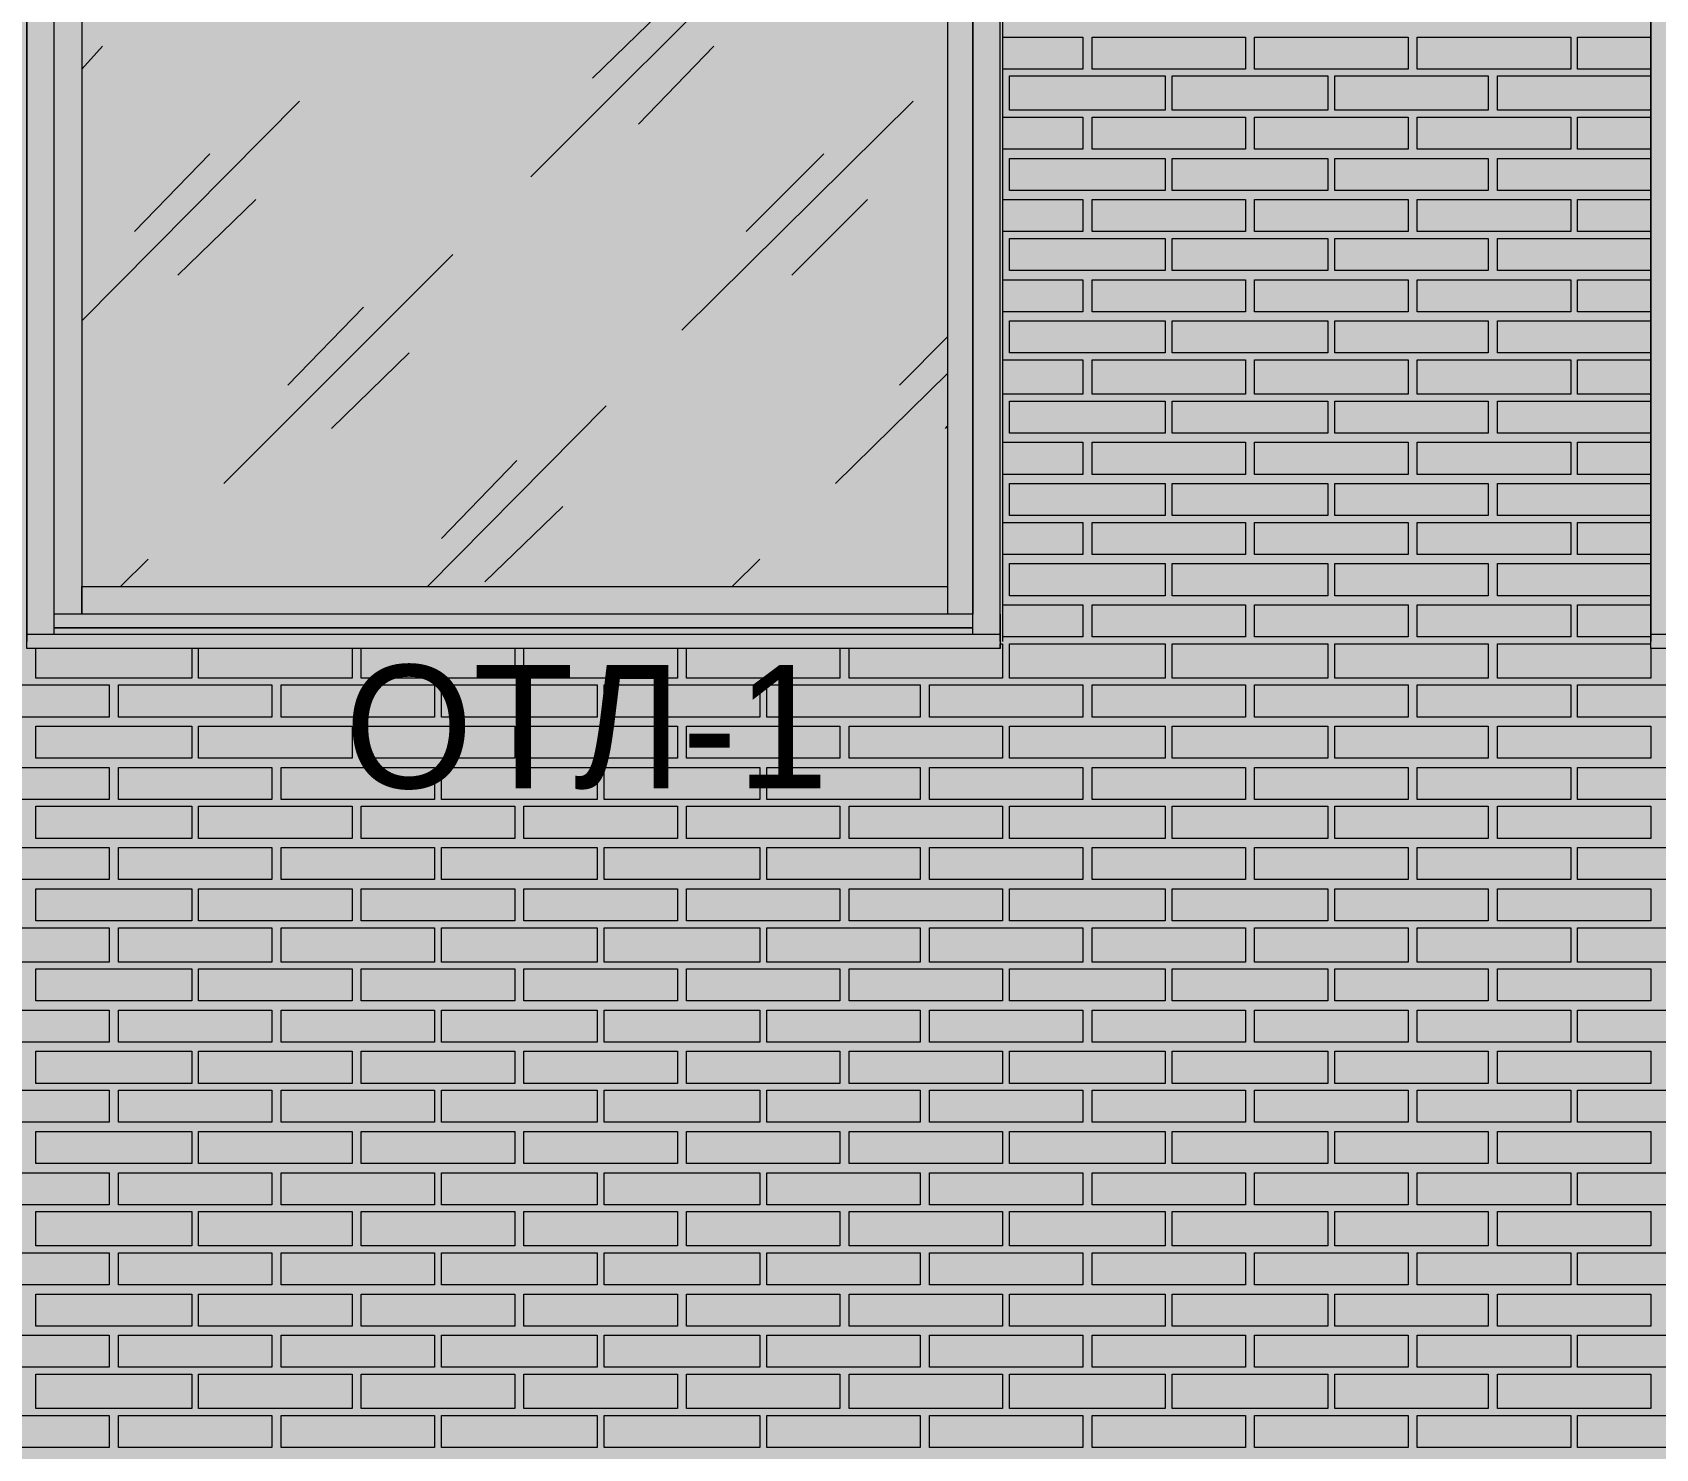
# Model space of a CAD drawing. Header units: millimetres. Extents: x -28928 to 100580, y -22867 to 36490.
# Drawn here: x 4819 to 7816, y 19599 to 22216 of the extents above; entities that cross this region are included whole.
import ezdxf

# ---------------------------------------------------------------- set-up
doc = ezdxf.new("R2010")
doc.units = ezdxf.units.MM
doc.layers.add('PDF _Геометрия', color=7, linetype='Continuous', true_color=0x8f8e8d)
doc.layers.add('PDF _Сплошная заливка', color=7, linetype='Continuous', true_color=0xffffff)
doc.layers.add('PDF _Текст', color=7, linetype='Continuous')

msp = doc.modelspace()

# ---------------------------------------------------------------- hatches: boundary and pattern name
at = {"layer": 'PDF _Сплошная заливка', "true_color": 0xdcd6cf, "transparency": 33554559}
msp.add_hatch(color=254, dxfattribs=at).paths.add_polyline_path([(-18676.6, 16343.4), (-18676.6, 19592.6), (-17276.3, 19592.6), (-17276.3, 16343.4), (19112.6, 16343.4), (19112.6, 30089.1), (-21853.9, 30089.1), (-21853.9, 16343.4), (-21375.9, 16343.4), (-21375.9, 19592.6), (-19277.4, 19592.6), (-19277.4, 16343.4)])

# ---------------------------------------------------------------- linework, layer by layer
at = {"layer": 'PDF _Геометрия', "color": 7, "lineweight": 9}
for points in [[(4859.1, 21103), (4859.1, 21166.4), (4859.1, 23713.4), (4859.1, 23789.5), (4808.4, 23789.5), (4808.4, 23713.4), (4808.4, 21166.4), (4808.4, 21090.3), (4808.4, 23789.5), (6610.7, 23789.5), (6610.7, 21090.3)], [(6606.4, 21090.3), (6606.4, 21166.4), (6606.4, 23713.4), (6606.4, 23789.5), (6555.7, 23789.5), (6555.7, 23713.4)], [(7858.7, 23789.5), (7808, 23789.5), (7808, 23713.4), (7808, 22439.9), (7808, 21166.4), (7808, 21090.3), (7808, 23789.5), (9606.1, 23789.5)], [(6555.7, 21141), (4859.1, 21141), (4859.1, 23713.4), (4859.1, 23738.7), (4909.9, 23738.7), (4909.9, 23713.4), (4909.9, 21141), (4859.1, 21141)], [(6509.1, 23713.4), (6509.1, 21141)], [(6555.7, 21103), (6555.7, 21166.4), (6555.7, 23713.4), (6555.7, 21141)], [(5739.1, 21949.1), (6162.2, 22372.2)], [(5853.4, 22131), (5997.2, 22270.7)], [(4909.9, 22148), (4948, 22190.3)], [(5938, 22046.4), (6077.6, 22190.3)], [(4909.9, 21682.6), (5311.8, 22088.7)], [(6018.4, 21665.7), (6445.7, 22088.7)], [(5007.2, 21847.6), (5146.8, 21991.4)], [(6136.8, 21847.6), (6280.7, 21991.4)], [(5087.6, 21767.2), (5231.4, 21906.8)], [(6221.4, 21767.2), (6361.1, 21906.8)], [(5172.2, 21382.2), (5595.3, 21805.3)], [(5290.7, 21564.1), (5430.3, 21708)], [(6420.3, 21564.1), (6509.1, 21653)], [(5371.1, 21483.7), (5514.9, 21623.4)], [(6301.8, 21382.2), (6509.1, 21585.3)], [(5548.7, 21191.8), (5878.7, 21526)], [(6504.9, 21483.7), (6509.1, 21488)], [(5574.1, 21280.7), (5713.7, 21424.5)], [(5654.5, 21200.3), (5798.4, 21339.9)], [(4981.8, 21191.8), (5032.6, 21242.6)], [(6111.4, 21191.8), (6162.2, 21242.6)], [(6555.7, 21141), (6509.1, 21141)], [(6606.4, 21141), (6606.4, 21115.7), (6606.4, 21103), (6606.4, 21077.6), (6606.4, 21086)], [(6606.4, 21103), (4808.4, 21103), (4808.4, 21107.2)], [(6606.4, 21077.6), (4808.4, 21077.6), (4808.4, 21103)], [(6555.7, 21115.7), (4859.1, 21115.7), (6555.7, 21115.7)], [(6555.7, 21115.7), (4859.1, 21115.7)], [(9606.1, 21107.2), (9606.1, 21103), (7808, 21103), (7808, 21107.2)], [(9606.1, 21103), (9606.1, 21077.6), (7808, 21077.6), (7808, 21103)], [(7808, 21077.6), (7808, 21086)]]:
    msp.add_lwpolyline(points, dxfattribs=at)
at = {"layer": 'PDF _Геометрия', "lineweight": 9}
for points in [[(6610.7, 22207.2), (6619.1, 22207.2), (6758.7, 22207.2), (6758.7, 22148), (6619.1, 22148), (6610.7, 22148)], [(7808, 22148), (7672.6, 22148), (7672.6, 22207.2), (7808, 22207.2)], [(6610.7, 22135.3), (6610.7, 22135.3)], [(7808, 22071.8), (7524.5, 22071.8), (7524.5, 22135.3), (7808, 22135.3)], [(6610.7, 22071.8), (6610.7, 22071.8)], [(6610.7, 22059.1), (6619.1, 22059.1), (6758.7, 22059.1), (6758.7, 21999.9), (6619.1, 21999.9), (6610.7, 21999.9)], [(7808, 21999.9), (7672.6, 21999.9), (7672.6, 22059.1), (7808, 22059.1)], [(6610.7, 21983), (6610.7, 21983)], [(7808, 21923.7), (7524.5, 21923.7), (7524.5, 21983), (7808, 21983)], [(6610.7, 21923.7), (6610.7, 21923.7)], [(6610.7, 21906.8), (6619.1, 21906.8), (6758.7, 21906.8), (6758.7, 21847.6), (6619.1, 21847.6), (6610.7, 21847.6)], [(7808, 21847.6), (7672.6, 21847.6), (7672.6, 21906.8), (7808, 21906.8)], [(6610.7, 21834.9), (6610.7, 21834.9)], [(7808, 21775.7), (7524.5, 21775.7), (7524.5, 21834.9), (7808, 21834.9)], [(6610.7, 21775.7), (6610.7, 21775.7)], [(6610.7, 21758.7), (6619.1, 21758.7), (6758.7, 21758.7), (6758.7, 21699.5), (6619.1, 21699.5), (6610.7, 21699.5)], [(7808, 21699.5), (7672.6, 21699.5), (7672.6, 21758.7), (7808, 21758.7)], [(6610.7, 21682.6), (6610.7, 21682.6)], [(7808, 21623.4), (7524.5, 21623.4), (7524.5, 21682.6), (7808, 21682.6)], [(6610.7, 21623.4), (6610.7, 21623.4)], [(6610.7, 21610.7), (6619.1, 21610.7), (6758.7, 21610.7), (6758.7, 21547.2), (6619.1, 21547.2), (6610.7, 21547.2)], [(7808, 21547.2), (7672.6, 21547.2), (7672.6, 21610.7), (7808, 21610.7)], [(6610.7, 21534.5), (6610.7, 21534.5)], [(7808, 21475.3), (7524.5, 21475.3), (7524.5, 21534.5), (7808, 21534.5)], [(6610.7, 21475.3), (6610.7, 21475.3)], [(6610.7, 21458.4), (6619.1, 21458.4), (6758.7, 21458.4), (6758.7, 21399.1), (6619.1, 21399.1), (6610.7, 21399.1)], [(7808, 21399.1), (7672.6, 21399.1), (7672.6, 21458.4), (7808, 21458.4)], [(6610.7, 21382.2), (6610.7, 21382.2)], [(7808, 21323), (7524.5, 21323), (7524.5, 21382.2), (7808, 21382.2)], [(6610.7, 21323), (6610.7, 21323)], [(6610.7, 21310.3), (6619.1, 21310.3), (6758.7, 21310.3), (6758.7, 21251), (6619.1, 21251), (6610.7, 21251)], [(7808, 21251), (7672.6, 21251), (7672.6, 21310.3), (7808, 21310.3)], [(6610.7, 21234.1), (6610.7, 21234.1)], [(7808, 21174.9), (7524.5, 21174.9), (7524.5, 21234.1), (7808, 21234.1)], [(6610.7, 21174.9), (6610.7, 21174.9)], [(6610.7, 21158), (6619.1, 21158), (6758.7, 21158), (6758.7, 21098.7), (6619.1, 21098.7), (6610.7, 21098.7)], [(7808, 21098.7), (7672.6, 21098.7), (7672.6, 21158), (7808, 21158)], [(5113, 21077.6), (5113, 21022.6), (4825.3, 21022.6), (4825.3, 21077.6)], [(5409.1, 21077.6), (5409.1, 21022.6), (5125.7, 21022.6), (5125.7, 21077.6)], [(5709.5, 21077.6), (5709.5, 21022.6), (5426.1, 21022.6), (5426.1, 21077.6)], [(6009.9, 21077.6), (6009.9, 21022.6), (5726.4, 21022.6), (5726.4, 21077.6)], [(6310.3, 21077.6), (6310.3, 21022.6), (6026.8, 21022.6), (6026.8, 21077.6)], [(6606.4, 21086), (6610.7, 21086), (6610.7, 21022.6), (6327.2, 21022.6), (6327.2, 21077.6)], [(7808, 21077.6), (7808, 21022.6), (7524.5, 21022.6), (7524.5, 21086), (7808, 21086)]]:
    msp.add_lwpolyline(points, dxfattribs=at)
for points in [[(7059.1, 22148), (6919.5, 22148), (6775.7, 22148), (6775.7, 22207.2), (6919.5, 22207.2), (7059.1, 22207.2)], [(7359.5, 22148), (7215.7, 22148), (7076.1, 22148), (7076.1, 22207.2), (7215.7, 22207.2), (7359.5, 22207.2)], [(7659.9, 22148), (7516.1, 22148), (7376.4, 22148), (7376.4, 22207.2), (7516.1, 22207.2), (7659.9, 22207.2)], [(6911.1, 22135.3), (6911.1, 22071.8), (6623.4, 22071.8), (6623.4, 22135.3)], [(7211.4, 22135.3), (7211.4, 22071.8), (6923.7, 22071.8), (6923.7, 22135.3)], [(7507.6, 22135.3), (7507.6, 22071.8), (7224.1, 22071.8), (7224.1, 22135.3)], [(7059.1, 21999.9), (6919.5, 21999.9), (6775.7, 21999.9), (6775.7, 22059.1), (6919.5, 22059.1), (7059.1, 22059.1)], [(7359.5, 21999.9), (7215.7, 21999.9), (7076.1, 21999.9), (7076.1, 22059.1), (7215.7, 22059.1), (7359.5, 22059.1)], [(7659.9, 21999.9), (7516.1, 21999.9), (7376.4, 21999.9), (7376.4, 22059.1), (7516.1, 22059.1), (7659.9, 22059.1)], [(6911.1, 21983), (6911.1, 21923.7), (6623.4, 21923.7), (6623.4, 21983)], [(7211.4, 21983), (7211.4, 21923.7), (6923.7, 21923.7), (6923.7, 21983)], [(7507.6, 21983), (7507.6, 21923.7), (7224.1, 21923.7), (7224.1, 21983)], [(7059.1, 21847.6), (6919.5, 21847.6), (6775.7, 21847.6), (6775.7, 21906.8), (6919.5, 21906.8), (7059.1, 21906.8)], [(7359.5, 21847.6), (7215.7, 21847.6), (7076.1, 21847.6), (7076.1, 21906.8), (7215.7, 21906.8), (7359.5, 21906.8)], [(7659.9, 21847.6), (7516.1, 21847.6), (7376.4, 21847.6), (7376.4, 21906.8), (7516.1, 21906.8), (7659.9, 21906.8)], [(6911.1, 21834.9), (6911.1, 21775.7), (6623.4, 21775.7), (6623.4, 21834.9)], [(7211.4, 21834.9), (7211.4, 21775.7), (6923.7, 21775.7), (6923.7, 21834.9)], [(7507.6, 21834.9), (7507.6, 21775.7), (7224.1, 21775.7), (7224.1, 21834.9)], [(7059.1, 21699.5), (6919.5, 21699.5), (6775.7, 21699.5), (6775.7, 21758.7), (6919.5, 21758.7), (7059.1, 21758.7)], [(7359.5, 21699.5), (7215.7, 21699.5), (7076.1, 21699.5), (7076.1, 21758.7), (7215.7, 21758.7), (7359.5, 21758.7)], [(7659.9, 21699.5), (7516.1, 21699.5), (7376.4, 21699.5), (7376.4, 21758.7), (7516.1, 21758.7), (7659.9, 21758.7)], [(6911.1, 21682.6), (6911.1, 21623.4), (6623.4, 21623.4), (6623.4, 21682.6)], [(7211.4, 21682.6), (7211.4, 21623.4), (6923.7, 21623.4), (6923.7, 21682.6)], [(7507.6, 21682.6), (7507.6, 21623.4), (7224.1, 21623.4), (7224.1, 21682.6)], [(7059.1, 21547.2), (6919.5, 21547.2), (6775.7, 21547.2), (6775.7, 21610.7), (6919.5, 21610.7), (7059.1, 21610.7)], [(7359.5, 21547.2), (7215.7, 21547.2), (7076.1, 21547.2), (7076.1, 21610.7), (7215.7, 21610.7), (7359.5, 21610.7)], [(7659.9, 21547.2), (7516.1, 21547.2), (7376.4, 21547.2), (7376.4, 21610.7), (7516.1, 21610.7), (7659.9, 21610.7)], [(6911.1, 21534.5), (6911.1, 21475.3), (6623.4, 21475.3), (6623.4, 21534.5)], [(7211.4, 21534.5), (7211.4, 21475.3), (6923.7, 21475.3), (6923.7, 21534.5)], [(7507.6, 21534.5), (7507.6, 21475.3), (7224.1, 21475.3), (7224.1, 21534.5)], [(7059.1, 21399.1), (6919.5, 21399.1), (6775.7, 21399.1), (6775.7, 21458.4), (6919.5, 21458.4), (7059.1, 21458.4)], [(7359.5, 21399.1), (7215.7, 21399.1), (7076.1, 21399.1), (7076.1, 21458.4), (7215.7, 21458.4), (7359.5, 21458.4)], [(7659.9, 21399.1), (7516.1, 21399.1), (7376.4, 21399.1), (7376.4, 21458.4), (7516.1, 21458.4), (7659.9, 21458.4)], [(6911.1, 21382.2), (6911.1, 21323), (6623.4, 21323), (6623.4, 21382.2)], [(7211.4, 21382.2), (7211.4, 21323), (6923.7, 21323), (6923.7, 21382.2)], [(7507.6, 21382.2), (7507.6, 21323), (7224.1, 21323), (7224.1, 21382.2)], [(7059.1, 21251), (6919.5, 21251), (6775.7, 21251), (6775.7, 21310.3), (6919.5, 21310.3), (7059.1, 21310.3)], [(7359.5, 21251), (7215.7, 21251), (7076.1, 21251), (7076.1, 21310.3), (7215.7, 21310.3), (7359.5, 21310.3)], [(7659.9, 21251), (7516.1, 21251), (7376.4, 21251), (7376.4, 21310.3), (7516.1, 21310.3), (7659.9, 21310.3)], [(6911.1, 21234.1), (6911.1, 21174.9), (6623.4, 21174.9), (6623.4, 21234.1)], [(7211.4, 21234.1), (7211.4, 21174.9), (6923.7, 21174.9), (6923.7, 21234.1)], [(7507.6, 21234.1), (7507.6, 21174.9), (7224.1, 21174.9), (7224.1, 21234.1)], [(7059.1, 21098.7), (6919.5, 21098.7), (6775.7, 21098.7), (6775.7, 21158), (6919.5, 21158), (7059.1, 21158)], [(7359.5, 21098.7), (7215.7, 21098.7), (7076.1, 21098.7), (7076.1, 21158), (7215.7, 21158), (7359.5, 21158)], [(7659.9, 21098.7), (7516.1, 21098.7), (7376.4, 21098.7), (7376.4, 21158), (7516.1, 21158), (7659.9, 21158)], [(6911.1, 21086), (6911.1, 21022.6), (6623.4, 21022.6), (6623.4, 21086)], [(7211.4, 21086), (7211.4, 21022.6), (6923.7, 21022.6), (6923.7, 21086)], [(7507.6, 21086), (7507.6, 21022.6), (7224.1, 21022.6), (7224.1, 21086)], [(4960.7, 20950.7), (4816.8, 20950.7), (4677.2, 20950.7), (4677.2, 21009.9), (4816.8, 21009.9), (4960.7, 21009.9)], [(5261.1, 20950.7), (5117.2, 20950.7), (4977.6, 20950.7), (4977.6, 21009.9), (5117.2, 21009.9), (5261.1, 21009.9)], [(5561.4, 20950.7), (5417.6, 20950.7), (5278, 20950.7), (5278, 21009.9), (5417.6, 21009.9), (5561.4, 21009.9)], [(5861.8, 20950.7), (5718, 20950.7), (5574.1, 20950.7), (5574.1, 21009.9), (5718, 21009.9), (5861.8, 21009.9)], [(6162.2, 20950.7), (6018.4, 20950.7), (5874.5, 20950.7), (5874.5, 21009.9), (6018.4, 21009.9), (6162.2, 21009.9)], [(6458.4, 20950.7), (6318.7, 20950.7), (6174.9, 20950.7), (6174.9, 21009.9), (6318.7, 21009.9), (6458.4, 21009.9)], [(6758.7, 20950.7), (6619.1, 20950.7), (6475.3, 20950.7), (6475.3, 21009.9), (6619.1, 21009.9), (6758.7, 21009.9)], [(7059.1, 20950.7), (6919.5, 20950.7), (6775.7, 20950.7), (6775.7, 21009.9), (6919.5, 21009.9), (7059.1, 21009.9)], [(7359.5, 20950.7), (7215.7, 20950.7), (7076.1, 20950.7), (7076.1, 21009.9), (7215.7, 21009.9), (7359.5, 21009.9)], [(7659.9, 20950.7), (7516.1, 20950.7), (7376.4, 20950.7), (7376.4, 21009.9), (7516.1, 21009.9), (7659.9, 21009.9)], [(7960.3, 20950.7), (7816.4, 20950.7), (7672.6, 20950.7), (7672.6, 21009.9), (7816.4, 21009.9), (7960.3, 21009.9)], [(5113, 20933.7), (5113, 20874.5), (4825.3, 20874.5), (4825.3, 20933.7)], [(5409.1, 20933.7), (5409.1, 20874.5), (5125.7, 20874.5), (5125.7, 20933.7)], [(5709.5, 20933.7), (5709.5, 20874.5), (5426.1, 20874.5), (5426.1, 20933.7)], [(6009.9, 20933.7), (6009.9, 20874.5), (5726.4, 20874.5), (5726.4, 20933.7)], [(6310.3, 20933.7), (6310.3, 20874.5), (6026.8, 20874.5), (6026.8, 20933.7)], [(6610.7, 20933.7), (6610.7, 20874.5), (6327.2, 20874.5), (6327.2, 20933.7)], [(6911.1, 20933.7), (6911.1, 20874.5), (6623.4, 20874.5), (6623.4, 20933.7)], [(7211.4, 20933.7), (7211.4, 20874.5), (6923.7, 20874.5), (6923.7, 20933.7)], [(7507.6, 20933.7), (7507.6, 20874.5), (7224.1, 20874.5), (7224.1, 20933.7)], [(7808, 20933.7), (7808, 20874.5), (7524.5, 20874.5), (7524.5, 20933.7)], [(4960.7, 20798.4), (4816.8, 20798.4), (4677.2, 20798.4), (4677.2, 20857.6), (4816.8, 20857.6), (4960.7, 20857.6)], [(5261.1, 20798.4), (5117.2, 20798.4), (4977.6, 20798.4), (4977.6, 20857.6), (5117.2, 20857.6), (5261.1, 20857.6)], [(5561.4, 20798.4), (5417.6, 20798.4), (5278, 20798.4), (5278, 20857.6), (5417.6, 20857.6), (5561.4, 20857.6)], [(5861.8, 20798.4), (5718, 20798.4), (5574.1, 20798.4), (5574.1, 20857.6), (5718, 20857.6), (5861.8, 20857.6)], [(6162.2, 20798.4), (6018.4, 20798.4), (5874.5, 20798.4), (5874.5, 20857.6), (6018.4, 20857.6), (6162.2, 20857.6)], [(6458.4, 20798.4), (6318.7, 20798.4), (6174.9, 20798.4), (6174.9, 20857.6), (6318.7, 20857.6), (6458.4, 20857.6)], [(6758.7, 20798.4), (6619.1, 20798.4), (6475.3, 20798.4), (6475.3, 20857.6), (6619.1, 20857.6), (6758.7, 20857.6)], [(7059.1, 20798.4), (6919.5, 20798.4), (6775.7, 20798.4), (6775.7, 20857.6), (6919.5, 20857.6), (7059.1, 20857.6)], [(7359.5, 20798.4), (7215.7, 20798.4), (7076.1, 20798.4), (7076.1, 20857.6), (7215.7, 20857.6), (7359.5, 20857.6)], [(7659.9, 20798.4), (7516.1, 20798.4), (7376.4, 20798.4), (7376.4, 20857.6), (7516.1, 20857.6), (7659.9, 20857.6)], [(7960.3, 20798.4), (7816.4, 20798.4), (7672.6, 20798.4), (7672.6, 20857.6), (7816.4, 20857.6), (7960.3, 20857.6)], [(5113, 20785.7), (5113, 20726.4), (4825.3, 20726.4), (4825.3, 20785.7)], [(5409.1, 20785.7), (5409.1, 20726.4), (5125.7, 20726.4), (5125.7, 20785.7)], [(5709.5, 20785.7), (5709.5, 20726.4), (5426.1, 20726.4), (5426.1, 20785.7)], [(6009.9, 20785.7), (6009.9, 20726.4), (5726.4, 20726.4), (5726.4, 20785.7)], [(6310.3, 20785.7), (6310.3, 20726.4), (6026.8, 20726.4), (6026.8, 20785.7)], [(6610.7, 20785.7), (6610.7, 20726.4), (6327.2, 20726.4), (6327.2, 20785.7)], [(6911.1, 20785.7), (6911.1, 20726.4), (6623.4, 20726.4), (6623.4, 20785.7)], [(7211.4, 20785.7), (7211.4, 20726.4), (6923.7, 20726.4), (6923.7, 20785.7)], [(7507.6, 20785.7), (7507.6, 20726.4), (7224.1, 20726.4), (7224.1, 20785.7)], [(7808, 20785.7), (7808, 20726.4), (7524.5, 20726.4), (7524.5, 20785.7)], [(4960.7, 20650.3), (4816.8, 20650.3), (4677.2, 20650.3), (4677.2, 20709.5), (4816.8, 20709.5), (4960.7, 20709.5)], [(5261.1, 20650.3), (5117.2, 20650.3), (4977.6, 20650.3), (4977.6, 20709.5), (5117.2, 20709.5), (5261.1, 20709.5)], [(5561.4, 20650.3), (5417.6, 20650.3), (5278, 20650.3), (5278, 20709.5), (5417.6, 20709.5), (5561.4, 20709.5)], [(5861.8, 20650.3), (5718, 20650.3), (5574.1, 20650.3), (5574.1, 20709.5), (5718, 20709.5), (5861.8, 20709.5)], [(6162.2, 20650.3), (6018.4, 20650.3), (5874.5, 20650.3), (5874.5, 20709.5), (6018.4, 20709.5), (6162.2, 20709.5)], [(6458.4, 20650.3), (6318.7, 20650.3), (6174.9, 20650.3), (6174.9, 20709.5), (6318.7, 20709.5), (6458.4, 20709.5)], [(6758.7, 20650.3), (6619.1, 20650.3), (6475.3, 20650.3), (6475.3, 20709.5), (6619.1, 20709.5), (6758.7, 20709.5)], [(7059.1, 20650.3), (6919.5, 20650.3), (6775.7, 20650.3), (6775.7, 20709.5), (6919.5, 20709.5), (7059.1, 20709.5)], [(7359.5, 20650.3), (7215.7, 20650.3), (7076.1, 20650.3), (7076.1, 20709.5), (7215.7, 20709.5), (7359.5, 20709.5)], [(7659.9, 20650.3), (7516.1, 20650.3), (7376.4, 20650.3), (7376.4, 20709.5), (7516.1, 20709.5), (7659.9, 20709.5)], [(7960.3, 20650.3), (7816.4, 20650.3), (7672.6, 20650.3), (7672.6, 20709.5), (7816.4, 20709.5), (7960.3, 20709.5)], [(5113, 20633.4), (5113, 20574.1), (4825.3, 20574.1), (4825.3, 20633.4)], [(5409.1, 20633.4), (5409.1, 20574.1), (5125.7, 20574.1), (5125.7, 20633.4)], [(5709.5, 20633.4), (5709.5, 20574.1), (5426.1, 20574.1), (5426.1, 20633.4)], [(6009.9, 20633.4), (6009.9, 20574.1), (5726.4, 20574.1), (5726.4, 20633.4)], [(6310.3, 20633.4), (6310.3, 20574.1), (6026.8, 20574.1), (6026.8, 20633.4)], [(6610.7, 20633.4), (6610.7, 20574.1), (6327.2, 20574.1), (6327.2, 20633.4)], [(6911.1, 20633.4), (6911.1, 20574.1), (6623.4, 20574.1), (6623.4, 20633.4)], [(7211.4, 20633.4), (7211.4, 20574.1), (6923.7, 20574.1), (6923.7, 20633.4)], [(7507.6, 20633.4), (7507.6, 20574.1), (7224.1, 20574.1), (7224.1, 20633.4)], [(7808, 20633.4), (7808, 20574.1), (7524.5, 20574.1), (7524.5, 20633.4)], [(4960.7, 20498), (4816.8, 20498), (4677.2, 20498), (4677.2, 20561.4), (4816.8, 20561.4), (4960.7, 20561.4)], [(5261.1, 20498), (5117.2, 20498), (4977.6, 20498), (4977.6, 20561.4), (5117.2, 20561.4), (5261.1, 20561.4)], [(5561.4, 20498), (5417.6, 20498), (5278, 20498), (5278, 20561.4), (5417.6, 20561.4), (5561.4, 20561.4)], [(5861.8, 20498), (5718, 20498), (5574.1, 20498), (5574.1, 20561.4), (5718, 20561.4), (5861.8, 20561.4)], [(6162.2, 20498), (6018.4, 20498), (5874.5, 20498), (5874.5, 20561.4), (6018.4, 20561.4), (6162.2, 20561.4)], [(6458.4, 20498), (6318.7, 20498), (6174.9, 20498), (6174.9, 20561.4), (6318.7, 20561.4), (6458.4, 20561.4)], [(6758.7, 20498), (6619.1, 20498), (6475.3, 20498), (6475.3, 20561.4), (6619.1, 20561.4), (6758.7, 20561.4)], [(7059.1, 20498), (6919.5, 20498), (6775.7, 20498), (6775.7, 20561.4), (6919.5, 20561.4), (7059.1, 20561.4)], [(7359.5, 20498), (7215.7, 20498), (7076.1, 20498), (7076.1, 20561.4), (7215.7, 20561.4), (7359.5, 20561.4)], [(7659.9, 20498), (7516.1, 20498), (7376.4, 20498), (7376.4, 20561.4), (7516.1, 20561.4), (7659.9, 20561.4)], [(7960.3, 20498), (7816.4, 20498), (7672.6, 20498), (7672.6, 20561.4), (7816.4, 20561.4), (7960.3, 20561.4)], [(5113, 20485.3), (5113, 20426), (4825.3, 20426), (4825.3, 20485.3)], [(5409.1, 20485.3), (5409.1, 20426), (5125.7, 20426), (5125.7, 20485.3)], [(5709.5, 20485.3), (5709.5, 20426), (5426.1, 20426), (5426.1, 20485.3)], [(6009.9, 20485.3), (6009.9, 20426), (5726.4, 20426), (5726.4, 20485.3)], [(6310.3, 20485.3), (6310.3, 20426), (6026.8, 20426), (6026.8, 20485.3)], [(6610.7, 20485.3), (6610.7, 20426), (6327.2, 20426), (6327.2, 20485.3)], [(6911.1, 20485.3), (6911.1, 20426), (6623.4, 20426), (6623.4, 20485.3)], [(7211.4, 20485.3), (7211.4, 20426), (6923.7, 20426), (6923.7, 20485.3)], [(7507.6, 20485.3), (7507.6, 20426), (7224.1, 20426), (7224.1, 20485.3)], [(7808, 20485.3), (7808, 20426), (7524.5, 20426), (7524.5, 20485.3)], [(4960.7, 20349.9), (4816.8, 20349.9), (4677.2, 20349.9), (4677.2, 20409.1), (4816.8, 20409.1), (4960.7, 20409.1)], [(5261.1, 20349.9), (5117.2, 20349.9), (4977.6, 20349.9), (4977.6, 20409.1), (5117.2, 20409.1), (5261.1, 20409.1)], [(5561.4, 20349.9), (5417.6, 20349.9), (5278, 20349.9), (5278, 20409.1), (5417.6, 20409.1), (5561.4, 20409.1)], [(5861.8, 20349.9), (5718, 20349.9), (5574.1, 20349.9), (5574.1, 20409.1), (5718, 20409.1), (5861.8, 20409.1)], [(6162.2, 20349.9), (6018.4, 20349.9), (5874.5, 20349.9), (5874.5, 20409.1), (6018.4, 20409.1), (6162.2, 20409.1)], [(6458.4, 20349.9), (6318.7, 20349.9), (6174.9, 20349.9), (6174.9, 20409.1), (6318.7, 20409.1), (6458.4, 20409.1)], [(6758.7, 20349.9), (6619.1, 20349.9), (6475.3, 20349.9), (6475.3, 20409.1), (6619.1, 20409.1), (6758.7, 20409.1)], [(7059.1, 20349.9), (6919.5, 20349.9), (6775.7, 20349.9), (6775.7, 20409.1), (6919.5, 20409.1), (7059.1, 20409.1)], [(7359.5, 20349.9), (7215.7, 20349.9), (7076.1, 20349.9), (7076.1, 20409.1), (7215.7, 20409.1), (7359.5, 20409.1)], [(7659.9, 20349.9), (7516.1, 20349.9), (7376.4, 20349.9), (7376.4, 20409.1), (7516.1, 20409.1), (7659.9, 20409.1)], [(7960.3, 20349.9), (7816.4, 20349.9), (7672.6, 20349.9), (7672.6, 20409.1), (7816.4, 20409.1), (7960.3, 20409.1)], [(5113, 20333), (5113, 20273.7), (4825.3, 20273.7), (4825.3, 20333)], [(5409.1, 20333), (5409.1, 20273.7), (5125.7, 20273.7), (5125.7, 20333)], [(5709.5, 20333), (5709.5, 20273.7), (5426.1, 20273.7), (5426.1, 20333)], [(6009.9, 20333), (6009.9, 20273.7), (5726.4, 20273.7), (5726.4, 20333)], [(6310.3, 20333), (6310.3, 20273.7), (6026.8, 20273.7), (6026.8, 20333)], [(6610.7, 20333), (6610.7, 20273.7), (6327.2, 20273.7), (6327.2, 20333)], [(6911.1, 20333), (6911.1, 20273.7), (6623.4, 20273.7), (6623.4, 20333)], [(7211.4, 20333), (7211.4, 20273.7), (6923.7, 20273.7), (6923.7, 20333)], [(7507.6, 20333), (7507.6, 20273.7), (7224.1, 20273.7), (7224.1, 20333)], [(7808, 20333), (7808, 20273.7), (7524.5, 20273.7), (7524.5, 20333)], [(4960.7, 20201.8), (4816.8, 20201.8), (4677.2, 20201.8), (4677.2, 20261), (4816.8, 20261), (4960.7, 20261)], [(5261.1, 20201.8), (5117.2, 20201.8), (4977.6, 20201.8), (4977.6, 20261), (5117.2, 20261), (5261.1, 20261)], [(5561.4, 20201.8), (5417.6, 20201.8), (5278, 20201.8), (5278, 20261), (5417.6, 20261), (5561.4, 20261)], [(5861.8, 20201.8), (5718, 20201.8), (5574.1, 20201.8), (5574.1, 20261), (5718, 20261), (5861.8, 20261)], [(6162.2, 20201.8), (6018.4, 20201.8), (5874.5, 20201.8), (5874.5, 20261), (6018.4, 20261), (6162.2, 20261)], [(6458.4, 20201.8), (6318.7, 20201.8), (6174.9, 20201.8), (6174.9, 20261), (6318.7, 20261), (6458.4, 20261)], [(6758.7, 20201.8), (6619.1, 20201.8), (6475.3, 20201.8), (6475.3, 20261), (6619.1, 20261), (6758.7, 20261)], [(7059.1, 20201.8), (6919.5, 20201.8), (6775.7, 20201.8), (6775.7, 20261), (6919.5, 20261), (7059.1, 20261)], [(7359.5, 20201.8), (7215.7, 20201.8), (7076.1, 20201.8), (7076.1, 20261), (7215.7, 20261), (7359.5, 20261)], [(7659.9, 20201.8), (7516.1, 20201.8), (7376.4, 20201.8), (7376.4, 20261), (7516.1, 20261), (7659.9, 20261)], [(7960.3, 20201.8), (7816.4, 20201.8), (7672.6, 20201.8), (7672.6, 20261), (7816.4, 20261), (7960.3, 20261)], [(5113, 20184.9), (5113, 20125.7), (4825.3, 20125.7), (4825.3, 20184.9)], [(5409.1, 20184.9), (5409.1, 20125.7), (5125.7, 20125.7), (5125.7, 20184.9)], [(5709.5, 20184.9), (5709.5, 20125.7), (5426.1, 20125.7), (5426.1, 20184.9)], [(6009.9, 20184.9), (6009.9, 20125.7), (5726.4, 20125.7), (5726.4, 20184.9)], [(6310.3, 20184.9), (6310.3, 20125.7), (6026.8, 20125.7), (6026.8, 20184.9)], [(6610.7, 20184.9), (6610.7, 20125.7), (6327.2, 20125.7), (6327.2, 20184.9)], [(6911.1, 20184.9), (6911.1, 20125.7), (6623.4, 20125.7), (6623.4, 20184.9)], [(7211.4, 20184.9), (7211.4, 20125.7), (6923.7, 20125.7), (6923.7, 20184.9)], [(7507.6, 20184.9), (7507.6, 20125.7), (7224.1, 20125.7), (7224.1, 20184.9)], [(7808, 20184.9), (7808, 20125.7), (7524.5, 20125.7), (7524.5, 20184.9)], [(4960.7, 20049.5), (4816.8, 20049.5), (4677.2, 20049.5), (4677.2, 20108.7), (4816.8, 20108.7), (4960.7, 20108.7)], [(5261.1, 20049.5), (5117.2, 20049.5), (4977.6, 20049.5), (4977.6, 20108.7), (5117.2, 20108.7), (5261.1, 20108.7)], [(5561.4, 20049.5), (5417.6, 20049.5), (5278, 20049.5), (5278, 20108.7), (5417.6, 20108.7), (5561.4, 20108.7)], [(5861.8, 20049.5), (5718, 20049.5), (5574.1, 20049.5), (5574.1, 20108.7), (5718, 20108.7), (5861.8, 20108.7)], [(6162.2, 20049.5), (6018.4, 20049.5), (5874.5, 20049.5), (5874.5, 20108.7), (6018.4, 20108.7), (6162.2, 20108.7)], [(6458.4, 20049.5), (6318.7, 20049.5), (6174.9, 20049.5), (6174.9, 20108.7), (6318.7, 20108.7), (6458.4, 20108.7)], [(6758.7, 20049.5), (6619.1, 20049.5), (6475.3, 20049.5), (6475.3, 20108.7), (6619.1, 20108.7), (6758.7, 20108.7)], [(7059.1, 20049.5), (6919.5, 20049.5), (6775.7, 20049.5), (6775.7, 20108.7), (6919.5, 20108.7), (7059.1, 20108.7)], [(7359.5, 20049.5), (7215.7, 20049.5), (7076.1, 20049.5), (7076.1, 20108.7), (7215.7, 20108.7), (7359.5, 20108.7)], [(7659.9, 20049.5), (7516.1, 20049.5), (7376.4, 20049.5), (7376.4, 20108.7), (7516.1, 20108.7), (7659.9, 20108.7)], [(7960.3, 20049.5), (7816.4, 20049.5), (7672.6, 20049.5), (7672.6, 20108.7), (7816.4, 20108.7), (7960.3, 20108.7)], [(5113, 20036.8), (5113, 19973.4), (4825.3, 19973.4), (4825.3, 20036.8)], [(5409.1, 20036.8), (5409.1, 19973.4), (5125.7, 19973.4), (5125.7, 20036.8)], [(5709.5, 20036.8), (5709.5, 19973.4), (5426.1, 19973.4), (5426.1, 20036.8)], [(6009.9, 20036.8), (6009.9, 19973.4), (5726.4, 19973.4), (5726.4, 20036.8)], [(6310.3, 20036.8), (6310.3, 19973.4), (6026.8, 19973.4), (6026.8, 20036.8)], [(6610.7, 20036.8), (6610.7, 19973.4), (6327.2, 19973.4), (6327.2, 20036.8)], [(6911.1, 20036.8), (6911.1, 19973.4), (6623.4, 19973.4), (6623.4, 20036.8)], [(7211.4, 20036.8), (7211.4, 19973.4), (6923.7, 19973.4), (6923.7, 20036.8)], [(7507.6, 20036.8), (7507.6, 19973.4), (7224.1, 19973.4), (7224.1, 20036.8)], [(7808, 20036.8), (7808, 19973.4), (7524.5, 19973.4), (7524.5, 20036.8)], [(4960.7, 19901.4), (4816.8, 19901.4), (4677.2, 19901.4), (4677.2, 19960.7), (4816.8, 19960.7), (4960.7, 19960.7)], [(5261.1, 19901.4), (5117.2, 19901.4), (4977.6, 19901.4), (4977.6, 19960.7), (5117.2, 19960.7), (5261.1, 19960.7)], [(5561.4, 19901.4), (5417.6, 19901.4), (5278, 19901.4), (5278, 19960.7), (5417.6, 19960.7), (5561.4, 19960.7)], [(5861.8, 19901.4), (5718, 19901.4), (5574.1, 19901.4), (5574.1, 19960.7), (5718, 19960.7), (5861.8, 19960.7)], [(6162.2, 19901.4), (6018.4, 19901.4), (5874.5, 19901.4), (5874.5, 19960.7), (6018.4, 19960.7), (6162.2, 19960.7)], [(6458.4, 19901.4), (6318.7, 19901.4), (6174.9, 19901.4), (6174.9, 19960.7), (6318.7, 19960.7), (6458.4, 19960.7)], [(6758.7, 19901.4), (6619.1, 19901.4), (6475.3, 19901.4), (6475.3, 19960.7), (6619.1, 19960.7), (6758.7, 19960.7)], [(7059.1, 19901.4), (6919.5, 19901.4), (6775.7, 19901.4), (6775.7, 19960.7), (6919.5, 19960.7), (7059.1, 19960.7)], [(7359.5, 19901.4), (7215.7, 19901.4), (7076.1, 19901.4), (7076.1, 19960.7), (7215.7, 19960.7), (7359.5, 19960.7)], [(7659.9, 19901.4), (7516.1, 19901.4), (7376.4, 19901.4), (7376.4, 19960.7), (7516.1, 19960.7), (7659.9, 19960.7)], [(7960.3, 19901.4), (7816.4, 19901.4), (7672.6, 19901.4), (7672.6, 19960.7), (7816.4, 19960.7), (7960.3, 19960.7)], [(5113, 19884.5), (5113, 19825.3), (4825.3, 19825.3), (4825.3, 19884.5)], [(5409.1, 19884.5), (5409.1, 19825.3), (5125.7, 19825.3), (5125.7, 19884.5)], [(5709.5, 19884.5), (5709.5, 19825.3), (5426.1, 19825.3), (5426.1, 19884.5)], [(6009.9, 19884.5), (6009.9, 19825.3), (5726.4, 19825.3), (5726.4, 19884.5)], [(6310.3, 19884.5), (6310.3, 19825.3), (6026.8, 19825.3), (6026.8, 19884.5)], [(6610.7, 19884.5), (6610.7, 19825.3), (6327.2, 19825.3), (6327.2, 19884.5)], [(6911.1, 19884.5), (6911.1, 19825.3), (6623.4, 19825.3), (6623.4, 19884.5)], [(7211.4, 19884.5), (7211.4, 19825.3), (6923.7, 19825.3), (6923.7, 19884.5)], [(7507.6, 19884.5), (7507.6, 19825.3), (7224.1, 19825.3), (7224.1, 19884.5)], [(7808, 19884.5), (7808, 19825.3), (7524.5, 19825.3), (7524.5, 19884.5)], [(4960.7, 19749.1), (4816.8, 19749.1), (4677.2, 19749.1), (4677.2, 19808.4), (4816.8, 19808.4), (4960.7, 19808.4)], [(5261.1, 19749.1), (5117.2, 19749.1), (4977.6, 19749.1), (4977.6, 19808.4), (5117.2, 19808.4), (5261.1, 19808.4)], [(5561.4, 19749.1), (5417.6, 19749.1), (5278, 19749.1), (5278, 19808.4), (5417.6, 19808.4), (5561.4, 19808.4)], [(5861.8, 19749.1), (5718, 19749.1), (5574.1, 19749.1), (5574.1, 19808.4), (5718, 19808.4), (5861.8, 19808.4)], [(6162.2, 19749.1), (6018.4, 19749.1), (5874.5, 19749.1), (5874.5, 19808.4), (6018.4, 19808.4), (6162.2, 19808.4)], [(6458.4, 19749.1), (6318.7, 19749.1), (6174.9, 19749.1), (6174.9, 19808.4), (6318.7, 19808.4), (6458.4, 19808.4)], [(6758.7, 19749.1), (6619.1, 19749.1), (6475.3, 19749.1), (6475.3, 19808.4), (6619.1, 19808.4), (6758.7, 19808.4)], [(7059.1, 19749.1), (6919.5, 19749.1), (6775.7, 19749.1), (6775.7, 19808.4), (6919.5, 19808.4), (7059.1, 19808.4)], [(7359.5, 19749.1), (7215.7, 19749.1), (7076.1, 19749.1), (7076.1, 19808.4), (7215.7, 19808.4), (7359.5, 19808.4)], [(7659.9, 19749.1), (7516.1, 19749.1), (7376.4, 19749.1), (7376.4, 19808.4), (7516.1, 19808.4), (7659.9, 19808.4)], [(7960.3, 19749.1), (7816.4, 19749.1), (7672.6, 19749.1), (7672.6, 19808.4), (7816.4, 19808.4), (7960.3, 19808.4)], [(5113, 19736.4), (5113, 19673), (4825.3, 19673), (4825.3, 19736.4)], [(5409.1, 19736.4), (5409.1, 19673), (5125.7, 19673), (5125.7, 19736.4)], [(5709.5, 19736.4), (5709.5, 19673), (5426.1, 19673), (5426.1, 19736.4)], [(6009.9, 19736.4), (6009.9, 19673), (5726.4, 19673), (5726.4, 19736.4)], [(6310.3, 19736.4), (6310.3, 19673), (6026.8, 19673), (6026.8, 19736.4)], [(6610.7, 19736.4), (6610.7, 19673), (6327.2, 19673), (6327.2, 19736.4)], [(6911.1, 19736.4), (6911.1, 19673), (6623.4, 19673), (6623.4, 19736.4)], [(7211.4, 19736.4), (7211.4, 19673), (6923.7, 19673), (6923.7, 19736.4)], [(7507.6, 19736.4), (7507.6, 19673), (7224.1, 19673), (7224.1, 19736.4)], [(7808, 19736.4), (7808, 19673), (7524.5, 19673), (7524.5, 19736.4)], [(4960.7, 19601), (4816.8, 19601), (4677.2, 19601), (4677.2, 19660.3), (4816.8, 19660.3), (4960.7, 19660.3)], [(5261.1, 19601), (5117.2, 19601), (4977.6, 19601), (4977.6, 19660.3), (5117.2, 19660.3), (5261.1, 19660.3)], [(5561.4, 19601), (5417.6, 19601), (5278, 19601), (5278, 19660.3), (5417.6, 19660.3), (5561.4, 19660.3)], [(5861.8, 19601), (5718, 19601), (5574.1, 19601), (5574.1, 19660.3), (5718, 19660.3), (5861.8, 19660.3)], [(6162.2, 19601), (6018.4, 19601), (5874.5, 19601), (5874.5, 19660.3), (6018.4, 19660.3), (6162.2, 19660.3)], [(6458.4, 19601), (6318.7, 19601), (6174.9, 19601), (6174.9, 19660.3), (6318.7, 19660.3), (6458.4, 19660.3)], [(6758.7, 19601), (6619.1, 19601), (6475.3, 19601), (6475.3, 19660.3), (6619.1, 19660.3), (6758.7, 19660.3)], [(7059.1, 19601), (6919.5, 19601), (6775.7, 19601), (6775.7, 19660.3), (6919.5, 19660.3), (7059.1, 19660.3)], [(7359.5, 19601), (7215.7, 19601), (7076.1, 19601), (7076.1, 19660.3), (7215.7, 19660.3), (7359.5, 19660.3)], [(7659.9, 19601), (7516.1, 19601), (7376.4, 19601), (7376.4, 19660.3), (7516.1, 19660.3), (7659.9, 19660.3)], [(7960.3, 19601), (7816.4, 19601), (7672.6, 19601), (7672.6, 19660.3), (7816.4, 19660.3), (7960.3, 19660.3)]]:
    msp.add_lwpolyline(points, close=True, dxfattribs=at)
at = {"layer": 'PDF _Геометрия', "color": 7, "lineweight": 9}
msp.add_lwpolyline([(6509.1, 21141), (4909.9, 21141), (4909.9, 21191.8), (6509.1, 21191.8)], close=True, dxfattribs=at)
at = {"layer": 'PDF _Сплошная заливка', "lineweight": 9, "transparency": 33554559}
msp.add_solid([(4909.9, 23688), (4909.9, 21191.8), (6509.1, 23688), (6509.1, 21191.8)], dxfattribs=at)

# ---------------------------------------------------------------- texts
at = {"layer": 'PDF _Текст', "insert": (5395.7, 20931.4), "char_height": 227.71, "attachment_point": 4, "style": ''}
msp.add_mtext('ОТЛ-1', dxfattribs=at)

doc.saveas('drawing.dxf')
